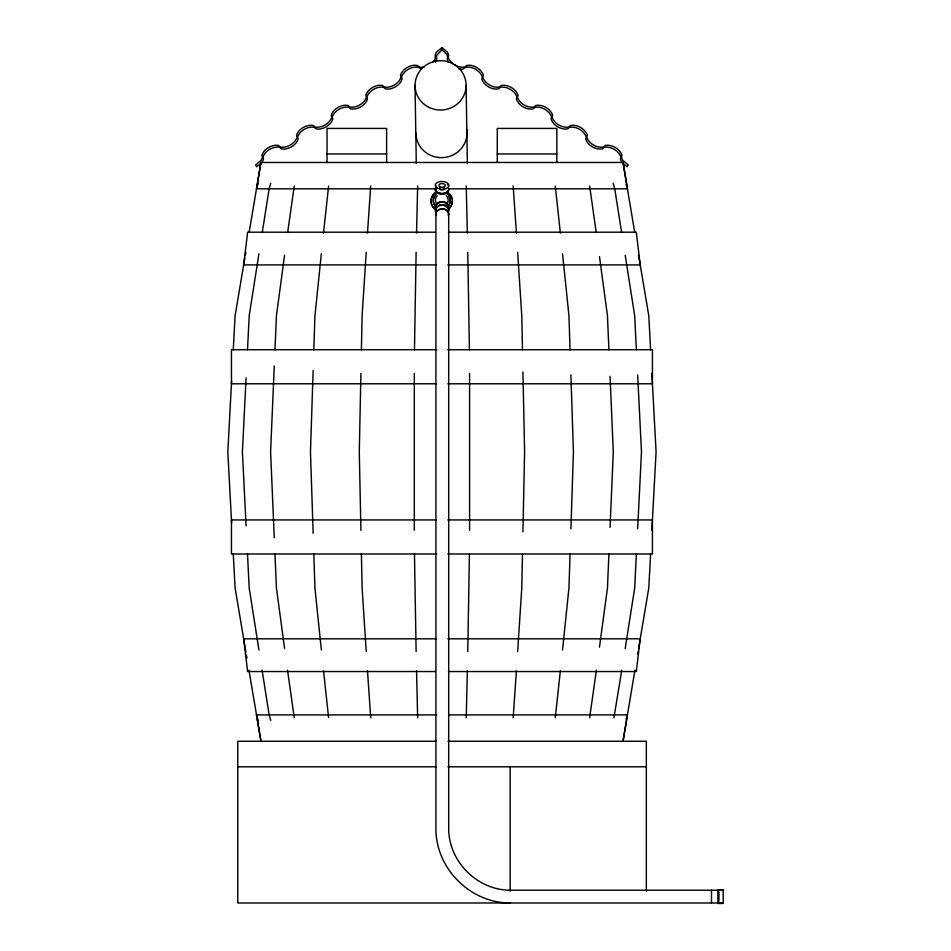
<?xml version="1.0" encoding="UTF-8"?>
<svg xmlns="http://www.w3.org/2000/svg" width="951" height="951" viewBox="0 0 951 951"><rect width="100%" height="100%" fill="white"/><g stroke="black" fill="none" stroke-linecap="round" stroke-linejoin="round"><path stroke-width="1.43" d="M414.303 373.422L414.303 530.301M414.47 349.742L416.122 252.265M469.414 553.981L467.761 651.471M469.58 530.301L469.58 373.422M360.916 373.422L359.288 451.868L360.916 530.301M361.404 349.742L362.105 315.708L366.23 252.265M522.479 553.981L521.778 588.027L517.653 651.471M522.943 531.787L524.595 451.868L522.943 371.948M416.55 233.09L417.644 185.897M467.345 670.645L466.24 717.839M313.141 370.462L310.466 451.868L313.141 533.261M313.818 349.742L314.936 315.708L321.355 253.739M570.065 553.981L568.948 588.027L562.528 649.997M570.897 528.827L573.429 451.868L570.897 374.908M274.268 366.028L270.595 451.868L274.268 537.707M274.97 349.742L276.432 315.708L284.599 255.153M608.913 553.981L607.451 588.027L599.475 647.144M610.055 527.341L613.288 451.868L610.055 376.382M246.095 377.868L242.398 451.868L246.095 525.867M247.498 349.742L249.198 315.708L258.945 253.703M636.385 553.981L634.686 588.027L625.176 648.582M637.645 528.827L641.485 451.868L637.645 374.908M231.616 380.828L227.812 451.868L231.616 522.907M233.28 349.742L235.099 315.708L244.823 258.03M650.603 553.981L648.784 588.027L638.573 648.582M651.875 530.301L656.083 451.868L651.875 373.422M367.478 233.09L370.712 185.897M516.405 670.645L513.171 717.839M323.495 233.09L328.606 186.051M560.389 670.645L555.277 717.684M287.713 232.08L294.239 186.051M596.372 670.205L589.644 717.684M262.333 232.08L269.133 188.821L270.75 183.281M621.776 670.205L613.942 717.684M448.599 714.902L627.387 714.902L623.024 741.257L634.923 670.205M436.759 188.821L256.497 188.821L260.705 163.929M245.31 255.153L245.798 252.265M249.198 232.08L260.931 162.466L623.024 162.466L634.686 232.08M637.598 654.347L638.085 651.471M256.497 188.821L258.232 183.281M626.091 719.063L627.387 714.902M435.439 62.148L436.723 59.2L436.402 55.764L441.942 49.678L441.942 47.55L436.438 52.162L435.154 55.11L435.308 58.748L432.919 61.934M424.265 66.927L420.306 67.414L417.239 65.453C410.677 64.192 402.701 68.793 400.514 75.117L401.025 77.364C398.826 83.688 390.861 88.288 384.287 87.028L382.599 85.459C376.025 84.187 368.049 88.8 365.862 95.112L366.373 97.371C364.185 103.683 356.209 108.283 349.647 107.023L347.947 105.454C341.385 104.194 333.409 108.794 331.221 115.119L331.733 117.365C329.533 123.689 321.569 128.29 314.995 127.03L313.307 125.461C306.733 124.201 298.769 128.801 296.569 135.125L297.081 137.372C294.893 143.696 286.917 148.297 280.355 147.025L278.655 145.467C272.093 144.195 264.116 148.808 261.929 155.12L262.44 157.367L261.156 160.315L255.653 164.939L256.711 166.782L262.214 162.157L263.498 159.221L262.987 156.963C265.186 150.65 273.151 146.038 279.725 147.31L281.413 148.879C287.987 150.139 295.963 145.539 298.15 139.215L297.639 136.968C299.827 130.644 307.803 126.043 314.365 127.303L316.065 128.872C322.627 130.132 330.603 125.532 332.791 119.208L332.279 116.961C334.467 110.637 342.443 106.037 349.017 107.297L350.705 108.866C357.279 110.126 365.243 105.525 367.443 99.213L366.931 96.954C369.119 90.642 377.095 86.042 383.657 87.302L385.357 88.871C391.919 90.131 399.895 85.531 402.083 79.206L401.572 76.96C403.759 70.636 411.735 66.035 418.309 67.295L421.376 69.257M327.037 153.955L386.617 153.955M497.266 153.955L556.846 153.955M448.599 188.821L627.387 188.821L623.024 162.466M435.415 232.199L247.64 232.199L243.67 264.913L436.14 264.913M448.468 232.199L636.29 232.199L640.213 264.913L447.743 264.913M436.747 349.742L231.45 349.742L231.45 383.788L436.105 383.788M447.778 349.742L652.434 349.742L652.434 383.788L447.778 383.788M436.105 519.947L231.45 519.947L231.45 553.981L436.747 553.981M447.778 519.947L652.434 519.947L652.434 553.981L447.778 553.981M436.14 638.822L243.67 638.822L247.64 671.537L435.415 671.537M447.743 638.822L640.213 638.822L636.29 671.537L448.468 671.537M248.96 670.205L260.954 741.257L256.497 714.902L436.759 714.902M436.14 741.257L237.774 741.257L237.774 902.986L717.874 902.986M447.98 741.257L646.335 741.257L646.335 891.146M237.774 766.791L436.14 766.791M447.98 766.791L646.335 766.791M717.874 890.219L510.818 890.219C477.497 890.552 448.361 861.416 448.694 828.083L448.694 213.963M723.188 890.219L718.932 890.433M718.932 902.986L723.188 902.986M509.986 902.986C470.424 903.105 435.808 868.489 435.927 828.927L435.927 213.963A6.384 5.064 0 0 1 443.142 208.935A6.384 5.064 0 0 1 448.48 215.271M458.56 68.769L462.507 69.257L465.586 67.295C472.148 66.035 480.124 70.636 482.312 76.96L481.8 79.206C483.988 85.531 491.964 90.131 498.538 88.871L500.226 87.302C506.8 86.042 514.764 90.642 516.964 96.954L516.441 99.213C518.64 105.525 526.604 110.126 533.178 108.866L534.866 107.297C541.44 106.037 549.416 110.637 551.604 116.961L551.093 119.208C553.28 125.532 561.256 130.132 567.818 128.872L569.518 127.303C576.08 126.043 584.057 130.644 586.244 136.968L585.733 139.215C587.932 145.539 595.897 150.139 602.47 148.879L604.158 147.31C610.732 146.038 618.697 150.65 620.896 156.963L620.385 159.221L621.669 162.157L627.173 166.782L628.231 164.939L622.739 160.315L621.443 157.367L621.954 155.12C619.767 148.808 611.79 144.195 605.228 145.467L603.528 147.025C596.966 148.297 588.99 143.696 586.803 137.372L587.314 135.125C585.127 128.801 577.15 124.201 570.576 125.461L568.888 127.03C562.314 128.29 554.35 123.689 552.151 117.365L552.662 115.119C550.474 108.794 542.498 104.194 535.936 105.454L534.248 107.023C527.674 108.283 519.698 103.683 517.51 97.371L518.022 95.112C515.834 88.8 507.858 84.187 501.284 85.459L499.596 87.028C493.034 88.288 485.058 83.688 482.87 77.364L483.381 75.117C481.182 68.793 473.218 64.192 466.644 65.453L464.956 67.022C458.382 68.282 450.405 63.681 448.218 57.357L448.729 55.11L447.445 52.162L441.942 47.55M441.942 49.678L446.72 54.266L447.719 57.06L447.16 59.2L448.444 62.148M626.091 184.66L627.387 188.821M256.497 714.902L258.232 720.454M613.133 183.281L614.75 188.821L621.55 232.08M270.75 720.454L269.133 714.902L262.107 670.205M589.644 186.051L596.17 232.08M294.239 717.684L287.523 670.205M555.277 186.051L560.389 233.09M328.606 717.684L323.495 670.645M638.573 255.153L648.784 315.708L650.603 349.742M245.917 652.196L235.099 588.027L233.28 553.981M246.416 655.108L246.903 658.033M625.176 255.153L634.686 315.708L636.385 349.742M258.945 650.02L249.198 588.027L247.498 553.981M599.475 256.592L607.451 315.708L608.913 349.742M284.599 648.582L276.432 588.027L274.97 553.981M513.171 185.897L516.405 233.09M370.712 717.839L367.478 670.645M562.528 253.739L568.948 315.708L570.065 349.742M321.355 649.997L314.936 588.027L313.818 553.981M517.653 252.265L521.778 315.708L522.479 349.742M366.23 651.471L362.105 588.027L361.404 553.981M466.24 185.897L467.345 233.09M417.644 717.839L416.55 670.645M467.761 252.265L469.414 349.742M416.122 651.471L414.47 553.981M466.109 85.376A25.534 24.655 -1.1 0 1 427.784 106.726A25.534 24.655 -1.1 0 1 427.843 64.026A25.534 24.655 -1.1 0 1 466.109 85.376L467.345 163.156M415.04 85.376L416.276 163.156M718.932 892.086L718.932 901.108M711.491 890.219L711.491 902.986M556.846 162.466L556.846 128.421L497.266 128.421L497.266 162.466M510.152 766.791L510.152 891.146M386.617 162.466L386.617 128.421L327.037 128.421L327.037 162.466M466.691 129.134A25.534 24.655 -1.1 0 1 443.439 157.569A25.534 24.655 -1.1 0 1 415.932 132.997M436.034 215.449A6.384 5.219 -1.7 0 1 442.31 208.887A6.384 5.219 -1.7 0 1 448.361 215.473M448.563 188.75A6.847 3.935 1 0 1 441.205 193.659A6.847 3.935 1 0 1 435.998 187.775M448.183 190.723A6.384 3.673 1 0 1 440.444 193.303A6.384 3.673 1 0 1 435.796 188.797M443.808 189.82A6.384 3.673 1 0 1 440.503 189.82M435.915 187.216A6.384 3.673 1 0 1 435.855 185.314M447.517 184.446A6.384 3.673 1 0 1 448.183 185.338M444.343 187.573A3.198 1.831 1 0 1 443.689 187.87M440.503 187.858A3.198 1.831 1 0 1 439.826 187.573M436.034 210.171A6.847 5.599 -1.7 0 1 441.216 201.826A6.847 5.599 -1.7 0 1 448.599 208.851M436.129 213.238A6.847 5.599 -1.7 0 1 441.312 204.881A6.847 5.599 -1.7 0 1 448.694 211.907M435.831 208.721A6.384 5.219 -1.7 0 1 435.879 206.022M436.533 204.762A6.384 5.219 -1.7 0 1 437.567 203.68M438.91 202.848A6.384 5.219 -1.7 0 1 440.456 202.337M443.76 202.337A6.384 5.219 -1.7 0 1 448.206 206.046M435.915 211.788A6.384 5.219 -1.7 0 1 441.371 205.261A6.384 5.219 -1.7 0 1 448.492 210.456M435.903 211.324A6.384 5.219 -1.7 0 1 435.95 208.614M438.982 205.452A6.384 5.219 -1.7 0 1 440.527 204.929M443.832 204.941A6.384 5.219 -1.7 0 1 445.365 205.464M435.808 208.257A6.384 5.219 -1.7 0 1 440.444 201.874A6.384 5.219 -1.7 0 1 448.194 205.582M446.304 195.751A6.384 6.288 7.5 0 1 446.316 204.655M436.271 203.324A6.384 6.288 7.5 0 1 437.27 195.74M446.043 192.946A8.511 8.381 7.5 0 1 447.826 206.129M435.796 206.105A8.511 8.381 7.5 0 1 437.531 192.922M449.062 196.75A8.511 8.381 7.5 0 1 449.074 205.131M435.701 206.843A8.511 8.381 7.5 0 1 435.677 194.991M447.006 191.864A10.639 10.473 7.5 0 1 449.241 208.352M436.402 209.993A10.639 10.473 7.5 0 1 436.366 191.84M452.284 201.315A10.639 10.473 7.5 0 1 449.193 208.721M436.354 210.361A10.639 10.473 7.5 0 1 436.319 192.209M446.958 192.233A10.639 10.473 7.5 0 1 451.927 198.604M448.349 190.64A6.384 3.673 1 0 1 441.24 194.266A6.384 3.673 1 0 1 435.772 189.665M723.188 889.744L717.874 889.744L717.874 903.45L723.188 903.45L723.188 889.744M437.305 188.179A6.847 3.935 1 0 0 448.706 186.432A6.847 3.935 1 0 0 440.17 181.593A6.847 3.935 1 0 0 437.305 188.179M439.849 186.693A3.198 1.831 1 0 0 445.163 185.885A3.198 1.831 1 0 0 441.181 183.626A3.198 1.831 1 0 0 439.849 186.693"/></g></svg>
